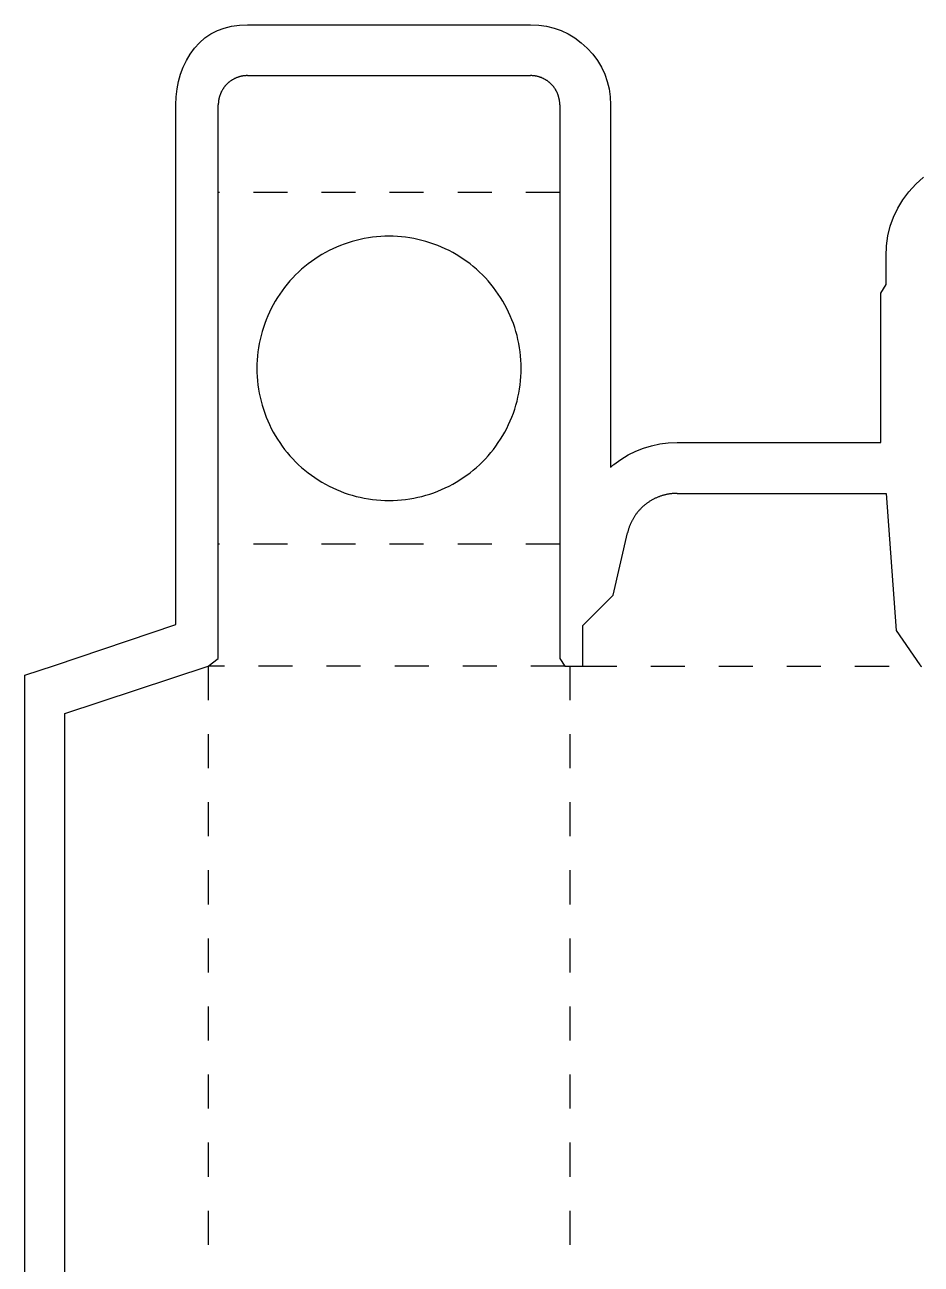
# Model space of a CAD drawing. Extents: x 0 to 553, y -827 to 47.
# Drawn here: x 0 to 316, y -390 to 46.9 of the extents above; entities that cross this region are included whole.
import ezdxf

# ---------------------------------------------------------------- set-up
doc = ezdxf.new("R2010")
doc.units = 0
doc.linetypes.add('DASHED', pattern=[24, 12, -12])
for name, color, linetype in [('BLEED', 3, 'CONTINUOUS'), ('CREASE', 5, 'DASHED'), ('CUT', 1, 'CONTINUOUS')]:
    doc.layers.add(name, color=color, linetype=linetype)

msp = doc.modelspace()

# ---------------------------------------------------------------- linework, layer by layer
at = {"layer": 'BLEED'}
for p, q in [((65.6026, 43.6261), (67.8846, 44.7883)), ((67.8846, 44.7883), (70.3276, 45.6923)), ((70.3276, 45.6923), (72.9207, 46.3379)), ((72.9207, 46.3379), (75.6533, 46.7253)), ((75.6533, 46.7253), (78.5145, 46.8545)), ((78.5145, 46.8545), (178.3044, 46.8545)), ((178.3044, 46.8545), (181.1729, 46.7253)), ((181.1729, 46.7253), (183.9344, 46.3379)), ((183.9344, 46.3379), (186.5889, 45.6923)), ((186.5889, 45.6923), (189.1365, 44.7883)), ((189.1365, 44.7883), (191.577, 43.6261)), ((59.8295, 38.5899), (61.5643, 40.5269)), ((61.5643, 40.5269), (63.4922, 42.2056)), ((63.4922, 42.2056), (65.6026, 43.6261)), ((191.577, 43.6261), (193.9106, 42.2056)), ((193.9106, 42.2056), (196.1372, 40.5269)), ((196.1372, 40.5269), (198.2569, 38.5899)), ((56.9691, 34.2436), (58.2972, 36.4702)), ((58.2972, 36.4702), (59.8295, 38.5899)), ((198.2569, 38.5899), (200.1939, 36.4702)), ((200.1939, 36.4702), (201.8726, 34.2436)), ((54.9259, 29.4695), (55.8453, 31.91)), ((55.8453, 31.91), (56.9691, 34.2436)), ((201.8726, 34.2436), (203.2931, 31.91)), ((203.2931, 31.91), (204.4553, 29.4695)), ((53.7, 24.2674), (54.2108, 26.9219)), ((54.2108, 26.9219), (54.9259, 29.4695)), ((204.4553, 29.4695), (205.3593, 26.9219)), ((205.3593, 26.9219), (206.0049, 24.2674)), ((53.3935, 21.5059), (53.7, 24.2674)), ((206.0049, 24.2674), (206.3923, 21.5059)), ((53.2913, 18.6374), (53.3935, 21.5059)), ((53.2913, -164.5332), (53.2913, 18.6374)), ((206.3923, 21.5059), (206.5215, 18.6374)), ((206.5215, 18.6374), (206.5215, -109.1203)), ((314.1187, -9.325), (316.8103, -6.8653)), ((309.5273, -14.8441), (311.659, -12.0166)), ((311.659, -12.0166), (314.1187, -9.325)), ((307.7235, -17.8074), (309.5273, -14.8441)), ((305.0998, -24.1415), (306.2477, -20.9065)), ((306.2477, -20.9065), (307.7235, -17.8074)), ((304.2799, -27.5123), (305.0998, -24.1415)), ((303.788, -31.019), (304.2799, -27.5123)), ((303.624, -34.6615), (303.788, -31.019)), ((303.624, -44.6736), (303.624, -34.6615)), ((301.8324, -47.7766), (303.624, -44.6736)), ((301.8324, -100.4117), (301.8324, -47.7766)), ((226.8545, -100.5335), (229.9402, -100.4117)), ((229.9402, -100.4117), (301.8324, -100.4117)), ((210.1254, -106.3755), (212.7011, -104.7933)), ((212.7011, -104.7933), (215.3618, -103.4545)), ((215.3618, -103.4545), (218.1075, -102.3591)), ((218.1075, -102.3591), (220.9381, -101.5071)), ((220.9381, -101.5071), (223.8538, -100.8986)), ((223.8538, -100.8986), (226.8545, -100.5335)), ((206.5215, -109.1203), (206.658, -109.0038)), ((206.658, -109.0038), (206.7953, -108.8878)), ((206.7953, -108.8878), (206.9334, -108.7722)), ((206.9334, -108.7722), (207.0722, -108.6571)), ((207.0722, -108.6571), (207.2117, -108.5424)), ((207.2117, -108.5424), (207.352, -108.4282)), ((207.352, -108.4282), (207.493, -108.3145)), ((207.493, -108.3145), (207.6348, -108.2012)), ((207.6348, -108.2012), (210.1254, -106.3755)), ((10.5049, -178.9869), (53.2913, -164.5332)), ((0, -182.4591), (10.5049, -178.9869)), ((10.5049, -178.9869), (10.5049, -178.9869)), ((0, -597.6354), (0, -182.4591))]:
    msp.add_line(p, q, dxfattribs=at)
at = {"layer": 'CREASE'}
for p, q in [((188.6059, -12.267), (68.213, -12.267)), ((188.6059, -136.2429), (68.213, -136.2429)), ((64.6299, -179.1972), (64.6299, -600.8973)), ((190.3974, -179.1972), (64.6299, -179.1972)), ((192.189, -179.1972), (192.189, -600.8973)), ((196.6679, -179.1972), (315.9308, -179.1972))]:
    msp.add_line(p, q, dxfattribs=at)
at = {"layer": 'CUT'}
for p, q in [((71.5815, 26.2567), (71.4627, 26.1468)), ((71.702, 26.3646), (71.5815, 26.2567)), ((71.8242, 26.4707), (71.702, 26.3646)), ((71.9481, 26.5748), (71.8242, 26.4707)), ((72.0736, 26.677), (71.9481, 26.5748)), ((72.2007, 26.7772), (72.0736, 26.677)), ((72.3293, 26.8753), (72.2007, 26.7772)), ((72.4595, 26.9715), (72.3293, 26.8753)), ((72.5911, 27.0655), (72.4595, 26.9715)), ((72.7242, 27.1575), (72.5911, 27.0655)), ((72.8588, 27.2474), (72.7242, 27.1575)), ((72.9947, 27.3352), (72.8588, 27.2474)), ((73.132, 27.4208), (72.9947, 27.3352)), ((73.2706, 27.5043), (73.132, 27.4208)), ((73.4106, 27.5856), (73.2706, 27.5043)), ((73.5517, 27.6646), (73.4106, 27.5856)), ((73.6941, 27.7415), (73.5517, 27.6646)), ((73.8377, 27.8161), (73.6941, 27.7415)), ((73.9825, 27.8884), (73.8377, 27.8161)), ((74.1284, 27.9584), (73.9825, 27.8884)), ((74.2753, 28.0262), (74.1284, 27.9584)), ((74.4233, 28.0916), (74.2753, 28.0262)), ((74.5723, 28.1547), (74.4233, 28.0916)), ((74.7223, 28.2155), (74.5723, 28.1547)), ((74.8732, 28.2738), (74.7223, 28.2155)), ((75.025, 28.3299), (74.8732, 28.2738)), ((75.1777, 28.3835), (75.025, 28.3299)), ((75.3312, 28.4347), (75.1777, 28.3835)), ((75.4855, 28.4835), (75.3312, 28.4347)), ((75.6405, 28.5298), (75.4855, 28.4835)), ((75.7962, 28.5738), (75.6405, 28.5298)), ((75.9526, 28.6152), (75.7962, 28.5738)), ((76.1097, 28.6542), (75.9526, 28.6152)), ((76.2673, 28.6908), (76.1097, 28.6542)), ((76.4255, 28.7248), (76.2673, 28.6908)), ((76.5842, 28.7564), (76.4255, 28.7248)), ((76.7434, 28.7855), (76.5842, 28.7564)), ((76.903, 28.812), (76.7434, 28.7855)), ((77.063, 28.8361), (76.903, 28.812)), ((77.2234, 28.8576), (77.063, 28.8361)), ((77.3841, 28.8767), (77.2234, 28.8576)), ((77.5451, 28.8931), (77.3841, 28.8767)), ((77.7063, 28.9071), (77.5451, 28.8931)), ((77.8677, 28.9185), (77.7063, 28.9071)), ((78.0292, 28.9274), (77.8677, 28.9185)), ((78.1909, 28.9338), (78.0292, 28.9274)), ((78.3527, 28.9376), (78.1909, 28.9338)), ((78.5145, 28.9389), (78.3527, 28.9376)), ((78.5145, 28.9389), (178.3044, 28.9389)), ((178.4662, 28.9376), (178.3044, 28.9389)), ((178.628, 28.9338), (178.4662, 28.9376)), ((178.7897, 28.9274), (178.628, 28.9338)), ((178.9512, 28.9185), (178.7897, 28.9274)), ((179.1126, 28.9071), (178.9512, 28.9185)), ((179.2738, 28.8931), (179.1126, 28.9071)), ((179.4348, 28.8767), (179.2738, 28.8931)), ((179.5955, 28.8576), (179.4348, 28.8767)), ((179.7559, 28.8361), (179.5955, 28.8576)), ((179.9159, 28.812), (179.7559, 28.8361)), ((180.0755, 28.7855), (179.9159, 28.812)), ((180.2347, 28.7564), (180.0755, 28.7855)), ((180.3934, 28.7248), (180.2347, 28.7564)), ((180.5516, 28.6908), (180.3934, 28.7248)), ((180.7092, 28.6542), (180.5516, 28.6908)), ((180.8663, 28.6152), (180.7092, 28.6542)), ((181.0227, 28.5738), (180.8663, 28.6152)), ((181.1784, 28.5298), (181.0227, 28.5738)), ((181.3334, 28.4835), (181.1784, 28.5298)), ((181.4877, 28.4347), (181.3334, 28.4835)), ((181.6412, 28.3835), (181.4877, 28.4347)), ((181.7939, 28.3299), (181.6412, 28.3835)), ((181.9457, 28.2738), (181.7939, 28.3299)), ((182.0966, 28.2155), (181.9457, 28.2738)), ((182.2466, 28.1547), (182.0966, 28.2155)), ((182.3956, 28.0916), (182.2466, 28.1547)), ((182.5436, 28.0262), (182.3956, 28.0916)), ((182.6905, 27.9584), (182.5436, 28.0262)), ((182.8364, 27.8884), (182.6905, 27.9584)), ((182.9812, 27.8161), (182.8364, 27.8884)), ((183.1248, 27.7415), (182.9812, 27.8161)), ((183.2672, 27.6646), (183.1248, 27.7415)), ((183.4083, 27.5856), (183.2672, 27.6646)), ((183.5483, 27.5043), (183.4083, 27.5856)), ((183.6869, 27.4208), (183.5483, 27.5043)), ((183.8242, 27.3352), (183.6869, 27.4208)), ((183.9601, 27.2474), (183.8242, 27.3352)), ((184.0947, 27.1575), (183.9601, 27.2474)), ((184.2278, 27.0655), (184.0947, 27.1575)), ((184.3594, 26.9715), (184.2278, 27.0655)), ((184.4896, 26.8753), (184.3594, 26.9715)), ((184.6182, 26.7772), (184.4896, 26.8753)), ((184.7453, 26.677), (184.6182, 26.7772)), ((184.8708, 26.5748), (184.7453, 26.677)), ((184.9947, 26.4707), (184.8708, 26.5748)), ((185.1169, 26.3646), (184.9947, 26.4707)), ((185.2374, 26.2567), (185.1169, 26.3646)), ((185.3562, 26.1468), (185.2374, 26.2567)), ((68.7684, 21.9742), (68.7172, 21.8207)), ((68.8221, 22.1269), (68.7684, 21.9742)), ((68.8781, 22.2787), (68.8221, 22.1269)), ((68.9364, 22.4296), (68.8781, 22.2787)), ((68.9972, 22.5796), (68.9364, 22.4296)), ((69.0603, 22.7286), (68.9972, 22.5796)), ((69.1257, 22.8766), (69.0603, 22.7286)), ((69.1935, 23.0235), (69.1257, 22.8766)), ((69.2635, 23.1694), (69.1935, 23.0235)), ((69.3358, 23.3142), (69.2635, 23.1694)), ((69.4104, 23.4578), (69.3358, 23.3142)), ((69.4873, 23.6002), (69.4104, 23.4578)), ((69.5663, 23.7413), (69.4873, 23.6002)), ((69.6476, 23.8813), (69.5663, 23.7413)), ((69.7311, 24.0199), (69.6476, 23.8813)), ((69.8167, 24.1572), (69.7311, 24.0199)), ((69.9045, 24.2931), (69.8167, 24.1572)), ((69.9944, 24.4277), (69.9045, 24.2931)), ((70.0864, 24.5608), (69.9944, 24.4277)), ((70.1804, 24.6924), (70.0864, 24.5608)), ((70.2766, 24.8226), (70.1804, 24.6924)), ((70.3748, 24.9512), (70.2766, 24.8226)), ((70.4749, 25.0783), (70.3748, 24.9512)), ((70.5771, 25.2038), (70.4749, 25.0783)), ((70.6812, 25.3277), (70.5771, 25.2038)), ((70.7873, 25.4499), (70.6812, 25.3277)), ((70.8952, 25.5704), (70.7873, 25.4499)), ((71.0051, 25.6892), (70.8952, 25.5704)), ((71.1168, 25.8063), (71.0051, 25.6892)), ((71.2303, 25.9216), (71.1168, 25.8063)), ((71.3456, 26.0352), (71.2303, 25.9216)), ((71.4627, 26.1468), (71.3456, 26.0352)), ((185.4733, 26.0352), (185.3562, 26.1468)), ((185.5886, 25.9216), (185.4733, 26.0352)), ((185.7021, 25.8063), (185.5886, 25.9216)), ((185.8138, 25.6892), (185.7021, 25.8063)), ((185.9237, 25.5704), (185.8138, 25.6892)), ((186.0316, 25.4499), (185.9237, 25.5704)), ((186.1377, 25.3277), (186.0316, 25.4499)), ((186.2418, 25.2038), (186.1377, 25.3277)), ((186.344, 25.0783), (186.2418, 25.2038)), ((186.4441, 24.9512), (186.344, 25.0783)), ((186.5423, 24.8226), (186.4441, 24.9512)), ((186.6385, 24.6924), (186.5423, 24.8226)), ((186.7325, 24.5608), (186.6385, 24.6924)), ((186.8245, 24.4277), (186.7325, 24.5608)), ((186.9144, 24.2931), (186.8245, 24.4277)), ((187.0022, 24.1572), (186.9144, 24.2931)), ((187.0878, 24.0199), (187.0022, 24.1572)), ((187.1713, 23.8813), (187.0878, 24.0199)), ((187.2526, 23.7413), (187.1713, 23.8813)), ((187.3316, 23.6002), (187.2526, 23.7413)), ((187.4085, 23.4578), (187.3316, 23.6002)), ((187.4831, 23.3142), (187.4085, 23.4578)), ((187.5554, 23.1694), (187.4831, 23.3142)), ((187.6254, 23.0235), (187.5554, 23.1694)), ((187.6932, 22.8766), (187.6254, 23.0235)), ((187.7586, 22.7286), (187.6932, 22.8766)), ((187.8217, 22.5796), (187.7586, 22.7286)), ((187.8825, 22.4296), (187.8217, 22.5796)), ((187.9408, 22.2787), (187.8825, 22.4296)), ((187.9968, 22.1269), (187.9408, 22.2787)), ((188.0505, 21.9742), (187.9968, 22.1269)), ((188.1017, 21.8207), (188.0505, 21.9742)), ((68.2143, 18.7992), (68.213, 18.6374)), ((68.213, -176.553), (68.213, 18.6374)), ((68.2181, 18.961), (68.2143, 18.7992)), ((68.2245, 19.1227), (68.2181, 18.961)), ((68.2334, 19.2842), (68.2245, 19.1227)), ((68.2448, 19.4456), (68.2334, 19.2842)), ((68.2588, 19.6069), (68.2448, 19.4456)), ((68.2753, 19.7678), (68.2588, 19.6069)), ((68.2943, 19.9285), (68.2753, 19.7678)), ((68.3158, 20.0889), (68.2943, 19.9285)), ((68.3399, 20.2489), (68.3158, 20.0889)), ((68.3664, 20.4085), (68.3399, 20.2489)), ((68.3955, 20.5677), (68.3664, 20.4085)), ((68.4271, 20.7264), (68.3955, 20.5677)), ((68.4611, 20.8846), (68.4271, 20.7264)), ((68.4977, 21.0422), (68.4611, 20.8846)), ((68.5367, 21.1993), (68.4977, 21.0422)), ((68.5782, 21.3557), (68.5367, 21.1993)), ((68.6221, 21.5114), (68.5782, 21.3557)), ((68.6684, 21.6664), (68.6221, 21.5114)), ((68.7172, 21.8207), (68.6684, 21.6664)), ((188.1505, 21.6664), (188.1017, 21.8207)), ((188.1968, 21.5114), (188.1505, 21.6664)), ((188.2407, 21.3557), (188.1968, 21.5114)), ((188.2822, 21.1993), (188.2407, 21.3557)), ((188.3212, 21.0422), (188.2822, 21.1993)), ((188.3578, 20.8846), (188.3212, 21.0422)), ((188.3918, 20.7264), (188.3578, 20.8846)), ((188.4234, 20.5677), (188.3918, 20.7264)), ((188.4525, 20.4085), (188.4234, 20.5677)), ((188.479, 20.2489), (188.4525, 20.4085)), ((188.5031, 20.0889), (188.479, 20.2489)), ((188.5246, 19.9285), (188.5031, 20.0889)), ((188.5436, 19.7678), (188.5246, 19.9285)), ((188.5601, 19.6069), (188.5436, 19.7678)), ((188.5741, 19.4456), (188.5601, 19.6069)), ((188.5855, 19.2842), (188.5741, 19.4456)), ((188.5944, 19.1227), (188.5855, 19.2842)), ((188.6008, 18.961), (188.5944, 19.1227)), ((188.6046, 18.7992), (188.6008, 18.961)), ((188.6059, 18.6374), (188.6046, 18.7992)), ((188.6059, 18.6374), (188.6059, -176.553)), ((112.6308, -30.4282), (111.262, -30.9455)), ((114.0153, -29.9542), (112.6308, -30.4282)), ((115.4139, -29.524), (114.0153, -29.9542)), ((116.8253, -29.1378), (115.4139, -29.524)), ((118.2482, -28.7962), (116.8253, -29.1378)), ((119.6811, -28.4995), (118.2482, -28.7962)), ((121.1226, -28.2479), (119.6811, -28.4995)), ((122.5714, -28.0417), (121.1226, -28.2479)), ((124.0258, -27.8811), (122.5714, -28.0417)), ((125.4846, -27.7663), (124.0258, -27.8811)), ((126.9463, -27.6974), (125.4846, -27.7663)), ((128.4094, -27.6744), (126.9463, -27.6974)), ((129.8726, -27.6974), (128.4094, -27.6744)), ((131.3343, -27.7663), (129.8726, -27.6974)), ((132.7931, -27.8811), (131.3343, -27.7663)), ((134.2475, -28.0417), (132.7931, -27.8811)), ((135.6963, -28.2479), (134.2475, -28.0417)), ((137.1378, -28.4995), (135.6963, -28.2479)), ((138.5707, -28.7962), (137.1378, -28.4995)), ((139.9936, -29.1378), (138.5707, -28.7962)), ((141.405, -29.524), (139.9936, -29.1378)), ((142.8036, -29.9542), (141.405, -29.524)), ((144.188, -30.4282), (142.8036, -29.9542)), ((145.5569, -30.9455), (144.188, -30.4282)), ((103.4503, -34.9257), (102.2273, -35.7291)), ((104.698, -34.1611), (103.4503, -34.9257)), ((105.9691, -33.4361), (104.698, -34.1611)), ((107.2623, -32.7514), (105.9691, -33.4361)), ((108.5764, -32.1076), (107.2623, -32.7514)), ((109.9101, -31.5055), (108.5764, -32.1076)), ((111.262, -30.9455), (109.9101, -31.5055)), ((146.9088, -31.5055), (145.5569, -30.9455)), ((148.2425, -32.1076), (146.9088, -31.5055)), ((149.5566, -32.7514), (148.2425, -32.1076)), ((150.8498, -33.4361), (149.5566, -32.7514)), ((152.1209, -34.1611), (150.8498, -33.4361)), ((153.3686, -34.9257), (152.1209, -34.1611)), ((154.5916, -35.7291), (153.3686, -34.9257)), ((97.6052, -39.3144), (96.5229, -40.2992)), ((98.7179, -38.364), (97.6052, -39.3144)), ((99.8599, -37.4491), (98.7179, -38.364)), ((101.0301, -36.5705), (99.8599, -37.4491)), ((102.2273, -35.7291), (101.0301, -36.5705)), ((155.7888, -36.5705), (154.5916, -35.7291)), ((156.959, -37.4491), (155.7888, -36.5705)), ((158.101, -38.364), (156.959, -37.4491)), ((159.2137, -39.3144), (158.101, -38.364)), ((160.296, -40.2992), (159.2137, -39.3144)), ((93.4689, -43.4507), (92.5185, -44.5634)), ((94.4537, -42.3684), (93.4689, -43.4507)), ((95.472, -41.3176), (94.4537, -42.3684)), ((96.5229, -40.2992), (95.472, -41.3176)), ((161.3469, -41.3176), (160.296, -40.2992)), ((162.3652, -42.3684), (161.3469, -41.3176)), ((163.35, -43.4507), (162.3652, -42.3684)), ((164.3004, -44.5634), (163.35, -43.4507)), ((90.725, -46.8756), (89.8836, -48.0728)), ((91.6036, -45.7054), (90.725, -46.8756)), ((92.5185, -44.5634), (91.6036, -45.7054)), ((165.2153, -45.7054), (164.3004, -44.5634)), ((166.0939, -46.8756), (165.2153, -45.7054)), ((166.9353, -48.0728), (166.0939, -46.8756)), ((87.5906, -51.8146), (86.9059, -53.1078)), ((88.3156, -50.5435), (87.5906, -51.8146)), ((89.0802, -49.2959), (88.3156, -50.5435)), ((89.8836, -48.0728), (89.0802, -49.2959)), ((167.7387, -49.2959), (166.9353, -48.0728)), ((168.5033, -50.5435), (167.7387, -49.2959)), ((169.2283, -51.8146), (168.5033, -50.5435)), ((169.913, -53.1078), (169.2283, -51.8146)), ((85.6599, -55.7556), (85.0999, -57.1075)), ((86.2621, -54.4219), (85.6599, -55.7556)), ((86.9059, -53.1078), (86.2621, -54.4219)), ((170.5568, -54.4219), (169.913, -53.1078)), ((171.159, -55.7556), (170.5568, -54.4219)), ((171.719, -57.1075), (171.159, -55.7556)), ((84.1087, -59.8608), (83.6784, -61.2594)), ((84.5827, -58.4764), (84.1087, -59.8608)), ((85.0999, -57.1075), (84.5827, -58.4764)), ((172.2362, -58.4764), (171.719, -57.1075)), ((172.7102, -59.8608), (172.2362, -58.4764)), ((173.1405, -61.2594), (172.7102, -59.8608)), ((82.654, -65.5267), (82.4024, -66.9682)), ((82.9507, -64.0937), (82.654, -65.5267)), ((83.2923, -62.6709), (82.9507, -64.0937)), ((83.6784, -61.2594), (83.2923, -62.6709)), ((173.5266, -62.6709), (173.1405, -61.2594)), ((173.8682, -64.0937), (173.5266, -62.6709)), ((174.1649, -65.5267), (173.8682, -64.0937)), ((174.4165, -66.9682), (174.1649, -65.5267)), ((82.0356, -69.8714), (81.9208, -71.3302)), ((82.1962, -68.4169), (82.0356, -69.8714)), ((82.4024, -66.9682), (82.1962, -68.4169)), ((174.6227, -68.4169), (174.4165, -66.9682)), ((174.7833, -69.8714), (174.6227, -68.4169)), ((174.8981, -71.3302), (174.7833, -69.8714)), ((81.8519, -72.7918), (81.8289, -74.255)), ((81.8289, -74.255), (81.8289, -74.255)), ((81.8289, -74.255), (81.8519, -75.7181)), ((81.9208, -71.3302), (81.8519, -72.7918)), ((174.967, -72.7918), (174.8981, -71.3302)), ((174.99, -74.255), (174.967, -72.7918)), ((174.967, -75.7181), (174.99, -74.255)), ((81.8519, -75.7181), (81.9208, -77.1798)), ((81.9208, -77.1798), (82.0356, -78.6386)), ((82.0356, -78.6386), (82.1962, -80.0931)), ((174.6227, -80.0931), (174.7833, -78.6386)), ((174.7833, -78.6386), (174.8981, -77.1798)), ((174.8981, -77.1798), (174.967, -75.7181)), ((82.1962, -80.0931), (82.4024, -81.5418)), ((82.4024, -81.5418), (82.654, -82.9833)), ((82.654, -82.9833), (82.9507, -84.4162)), ((173.8682, -84.4162), (174.1649, -82.9833)), ((174.1649, -82.9833), (174.4165, -81.5418)), ((174.4165, -81.5418), (174.6227, -80.0931)), ((82.9507, -84.4162), (83.2923, -85.8391)), ((83.2923, -85.8391), (83.6784, -87.2505)), ((83.6784, -87.2505), (84.1087, -88.6492)), ((172.7102, -88.6492), (173.1405, -87.2505)), ((173.1405, -87.2505), (173.5266, -85.8391)), ((173.5266, -85.8391), (173.8682, -84.4162)), ((84.1087, -88.6492), (84.5827, -90.0336)), ((84.5827, -90.0336), (85.0999, -91.4024)), ((85.0999, -91.4024), (85.6599, -92.7543)), ((171.159, -92.7543), (171.719, -91.4024)), ((171.719, -91.4024), (172.2362, -90.0336)), ((172.2362, -90.0336), (172.7102, -88.6492)), ((85.6599, -92.7543), (86.2621, -94.088)), ((86.2621, -94.088), (86.9059, -95.4021)), ((86.9059, -95.4021), (87.5906, -96.6953)), ((169.2283, -96.6953), (169.913, -95.4021)), ((169.913, -95.4021), (170.5568, -94.088)), ((170.5568, -94.088), (171.159, -92.7543)), ((87.5906, -96.6953), (88.3156, -97.9664)), ((88.3156, -97.9664), (89.0802, -99.2141)), ((89.0802, -99.2141), (89.8836, -100.4371)), ((89.8836, -100.4371), (90.725, -101.6343)), ((166.0939, -101.6343), (166.9353, -100.4371)), ((166.9353, -100.4371), (167.7387, -99.2141)), ((167.7387, -99.2141), (168.5033, -97.9664)), ((168.5033, -97.9664), (169.2283, -96.6953)), ((90.725, -101.6343), (91.6036, -102.8045)), ((91.6036, -102.8045), (92.5185, -103.9465)), ((92.5185, -103.9465), (93.4689, -105.0592)), ((163.35, -105.0592), (164.3004, -103.9465)), ((164.3004, -103.9465), (165.2153, -102.8045)), ((165.2153, -102.8045), (166.0939, -101.6343)), ((93.4689, -105.0592), (94.4537, -106.1416)), ((94.4537, -106.1416), (95.472, -107.1924)), ((95.472, -107.1924), (96.5229, -108.2107)), ((96.5229, -108.2107), (97.6052, -109.1956)), ((97.6052, -109.1956), (98.7179, -110.1459)), ((158.101, -110.1459), (159.2137, -109.1956)), ((159.2137, -109.1956), (160.296, -108.2107)), ((160.296, -108.2107), (161.3469, -107.1924)), ((161.3469, -107.1924), (162.3652, -106.1416)), ((162.3652, -106.1416), (163.35, -105.0592)), ((98.7179, -110.1459), (99.8599, -111.0608)), ((99.8599, -111.0608), (101.0301, -111.9394)), ((101.0301, -111.9394), (102.2273, -112.7808)), ((102.2273, -112.7808), (103.4503, -113.5842)), ((103.4503, -113.5842), (104.698, -114.3488)), ((152.1209, -114.3488), (153.3686, -113.5842)), ((153.3686, -113.5842), (154.5916, -112.7808)), ((154.5916, -112.7808), (155.7888, -111.9394)), ((155.7888, -111.9394), (156.959, -111.0608)), ((156.959, -111.0608), (158.101, -110.1459)), ((104.698, -114.3488), (105.9691, -115.0738)), ((105.9691, -115.0738), (107.2623, -115.7586)), ((107.2623, -115.7586), (108.5764, -116.4023)), ((108.5764, -116.4023), (109.9101, -117.0045)), ((109.9101, -117.0045), (111.262, -117.5645)), ((111.262, -117.5645), (112.6308, -118.0817)), ((144.188, -118.0817), (145.5569, -117.5645)), ((145.5569, -117.5645), (146.9088, -117.0045)), ((146.9088, -117.0045), (148.2425, -116.4023)), ((148.2425, -116.4023), (149.5566, -115.7586)), ((149.5566, -115.7586), (150.8498, -115.0738)), ((150.8498, -115.0738), (152.1209, -114.3488)), ((112.6308, -118.0817), (114.0153, -118.5557)), ((114.0153, -118.5557), (115.4139, -118.986)), ((115.4139, -118.986), (116.8253, -119.3721)), ((116.8253, -119.3721), (118.2482, -119.7137)), ((118.2482, -119.7137), (119.6811, -120.0105)), ((119.6811, -120.0105), (121.1226, -120.262)), ((121.1226, -120.262), (122.5714, -120.4682)), ((122.5714, -120.4682), (124.0258, -120.6288)), ((124.0258, -120.6288), (125.4846, -120.7436)), ((125.4846, -120.7436), (126.9463, -120.8125)), ((126.9463, -120.8125), (128.4094, -120.8355)), ((128.4094, -120.8355), (129.8726, -120.8125)), ((129.8726, -120.8125), (131.3343, -120.7436)), ((131.3343, -120.7436), (132.7931, -120.6288)), ((132.7931, -120.6288), (134.2475, -120.4682)), ((134.2475, -120.4682), (135.6963, -120.262)), ((135.6963, -120.262), (137.1378, -120.0105)), ((137.1378, -120.0105), (138.5707, -119.7137)), ((138.5707, -119.7137), (139.9936, -119.3721)), ((139.9936, -119.3721), (141.405, -118.986)), ((141.405, -118.986), (142.8036, -118.5557)), ((142.8036, -118.5557), (144.188, -118.0817)), ((218.7875, -122.2221), (218.6001, -122.3732)), ((218.9769, -122.0734), (218.7875, -122.2221)), ((219.1683, -121.9274), (218.9769, -122.0734)), ((219.3617, -121.7839), (219.1683, -121.9274)), ((219.557, -121.6431), (219.3617, -121.7839)), ((219.7541, -121.5049), (219.557, -121.6431)), ((219.9531, -121.3693), (219.7541, -121.5049)), ((220.1539, -121.2364), (219.9531, -121.3693)), ((220.3564, -121.1063), (220.1539, -121.2364)), ((220.5607, -120.9788), (220.3564, -121.1063)), ((220.7667, -120.8542), (220.5607, -120.9788)), ((220.9743, -120.7323), (220.7667, -120.8542)), ((221.1836, -120.6132), (220.9743, -120.7323)), ((221.3944, -120.4969), (221.1836, -120.6132)), ((221.6068, -120.3835), (221.3944, -120.4969)), ((221.8206, -120.2729), (221.6068, -120.3835)), ((222.036, -120.1653), (221.8206, -120.2729)), ((222.2528, -120.0605), (222.036, -120.1653)), ((222.4709, -119.9586), (222.2528, -120.0605)), ((222.6904, -119.8597), (222.4709, -119.9586)), ((222.9113, -119.7638), (222.6904, -119.8597)), ((223.1334, -119.6708), (222.9113, -119.7638)), ((223.3567, -119.5808), (223.1334, -119.6708)), ((223.5812, -119.4939), (223.3567, -119.5808)), ((223.8069, -119.4099), (223.5812, -119.4939)), ((224.0336, -119.329), (223.8069, -119.4099)), ((224.2615, -119.2512), (224.0336, -119.329)), ((224.4903, -119.1764), (224.2615, -119.2512)), ((224.7202, -119.1047), (224.4903, -119.1764)), ((224.9509, -119.0361), (224.7202, -119.1047)), ((225.1826, -118.9706), (224.9509, -119.0361)), ((225.4152, -118.9082), (225.1826, -118.9706)), ((225.6485, -118.849), (225.4152, -118.9082)), ((225.8827, -118.7929), (225.6485, -118.849)), ((226.1175, -118.7399), (225.8827, -118.7929)), ((226.3531, -118.6901), (226.1175, -118.7399)), ((226.5893, -118.6435), (226.3531, -118.6901)), ((226.8261, -118.6001), (226.5893, -118.6435)), ((227.0635, -118.5598), (226.8261, -118.6001)), ((227.3014, -118.5228), (227.0635, -118.5598)), ((227.5398, -118.4889), (227.3014, -118.5228)), ((227.7786, -118.4582), (227.5398, -118.4889)), ((228.0178, -118.4308), (227.7786, -118.4582)), ((228.2573, -118.4066), (228.0178, -118.4308)), ((228.4972, -118.3856), (228.2573, -118.4066)), ((228.7373, -118.3678), (228.4972, -118.3856)), ((228.9776, -118.3532), (228.7373, -118.3678)), ((229.2181, -118.3419), (228.9776, -118.3532)), ((229.4587, -118.3338), (229.2181, -118.3419)), ((229.6995, -118.329), (229.4587, -118.3338)), ((229.9402, -118.3273), (229.6995, -118.329)), ((229.9402, -118.3273), (303.624, -118.3273)), ((303.624, -118.3273), (307.2071, -166.6995)), ((214.7885, -126.6829), (214.6614, -126.8874)), ((214.9183, -126.4802), (214.7885, -126.6829)), ((215.0509, -126.2792), (214.9183, -126.4802)), ((215.1861, -126.08), (215.0509, -126.2792)), ((215.324, -125.8826), (215.1861, -126.08)), ((215.4646, -125.6871), (215.324, -125.8826)), ((215.6078, -125.4936), (215.4646, -125.6871)), ((215.7535, -125.3019), (215.6078, -125.4936)), ((215.9018, -125.1123), (215.7535, -125.3019)), ((216.0527, -124.9246), (215.9018, -125.1123)), ((216.206, -124.739), (216.0527, -124.9246)), ((216.3619, -124.5555), (216.206, -124.739)), ((216.5202, -124.3741), (216.3619, -124.5555)), ((216.6809, -124.1948), (216.5202, -124.3741)), ((216.844, -124.0177), (216.6809, -124.1948)), ((217.0095, -123.8428), (216.844, -124.0177)), ((217.1773, -123.6701), (217.0095, -123.8428)), ((217.3474, -123.4998), (217.1773, -123.6701)), ((217.5198, -123.3317), (217.3474, -123.4998)), ((217.6944, -123.1659), (217.5198, -123.3317)), ((217.8712, -123.0025), (217.6944, -123.1659)), ((218.0503, -122.8415), (217.8712, -123.0025)), ((218.2314, -122.683), (218.0503, -122.8415)), ((218.4147, -122.5268), (218.2314, -122.683)), ((218.6001, -122.3732), (218.4147, -122.5268)), ((212.7938, -131.0498), (212.7256, -131.2807)), ((212.8651, -130.8199), (212.7938, -131.0498)), ((212.9396, -130.5909), (212.8651, -130.8199)), ((213.017, -130.3629), (212.9396, -130.5909)), ((213.0976, -130.136), (213.017, -130.3629)), ((213.1812, -129.9102), (213.0976, -130.136)), ((213.2678, -129.6856), (213.1812, -129.9102)), ((213.3574, -129.4621), (213.2678, -129.6856)), ((213.45, -129.2399), (213.3574, -129.4621)), ((213.5456, -129.0189), (213.45, -129.2399)), ((213.6442, -128.7993), (213.5456, -129.0189)), ((213.7457, -128.5809), (213.6442, -128.7993)), ((213.8501, -128.364), (213.7457, -128.5809)), ((213.9575, -128.1485), (213.8501, -128.364)), ((214.0677, -127.9344), (213.9575, -128.1485)), ((214.1808, -127.7219), (214.0677, -127.9344)), ((214.2967, -127.5108), (214.1808, -127.7219)), ((214.4155, -127.3014), (214.2967, -127.5108)), ((214.537, -127.0936), (214.4155, -127.3014)), ((214.6614, -126.8874), (214.537, -127.0936)), ((207.4172, -154.1585), (212.4838, -132.2128)), ((212.5395, -131.9786), (212.4838, -132.2128)), ((212.5984, -131.7451), (212.5395, -131.9786)), ((212.6604, -131.5125), (212.5984, -131.7451)), ((212.7256, -131.2807), (212.6604, -131.5125)), ((196.6679, -164.9079), (207.4172, -154.1585)), ((196.6679, -179.1972), (196.6679, -164.9079)), ((307.2071, -166.6995), (315.4994, -178.736)), ((64.6299, -179.1972), (68.213, -176.553)), ((188.6059, -176.553), (190.3974, -179.1972)), ((315.4994, -178.736), (315.5462, -178.8)), ((315.5462, -178.8), (315.595, -178.8622)), ((315.595, -178.8622), (315.6458, -178.9226)), ((315.6458, -178.9226), (315.6987, -178.9812)), ((315.6987, -178.9812), (315.7537, -179.0379)), ((315.7537, -179.0379), (315.8107, -179.0928)), ((315.8107, -179.0928), (315.8697, -179.1459)), ((14.1732, -195.8746), (64.6299, -179.1972)), ((190.3974, -179.1972), (196.6679, -179.1972)), ((315.8697, -179.1459), (315.9308, -179.1972)), ((315.9308, -179.1972), (315.9308, -179.1972)), ((315.9308, -179.1972), (316.0956, -179.3201)), ((14.1732, -584.2199), (14.1732, -195.8746)), ((14.1732, -195.8746), (14.1732, -195.8746))]:
    msp.add_line(p, q, dxfattribs=at)

doc.saveas('drawing.dxf')
